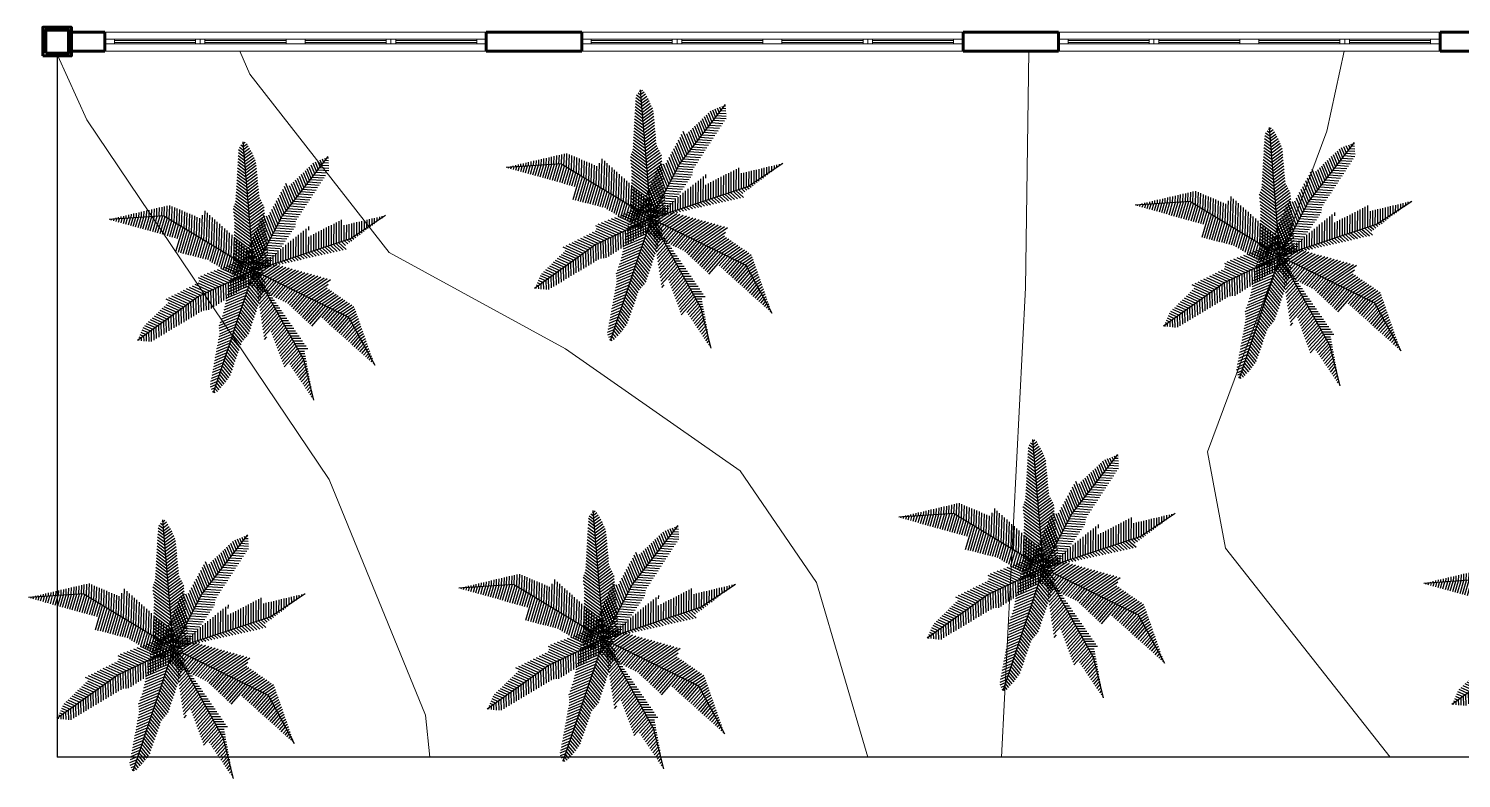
# Model space of a CAD drawing. Header units: millimetres. Extents: x 72 to 2826, y -203 to 794.
# Drawn here: x 1744.68 to 1759.7, y 355.36 to 363.22 of the extents above; entities that cross this region are included whole.
import ezdxf

# ---------------------------------------------------------------- set-up
doc = ezdxf.new("R2010")
doc.units = ezdxf.units.MM
for name, color, linetype, lineweight in [('01_Fina', 250, 'Continuous', 15), ('envolvente', 164, 'Continuous', 60), ('Estructura', 1, 'Continuous', 60), ('ventanas', 132, 'Continuous', 9)]:
    doc.layers.add(name, color=color, linetype=linetype, lineweight=lineweight)
doc.layers.add('BOSQUENUEVO', color=64, linetype='Continuous')

# ---------------------------------------------------------------- blocks, each defined once
blk = doc.blocks.new('*X73')
at = {"color": 0}
for p, q in [((6.804, 6.629), (7.242, 6.812)), ((6.816, 6.688), (7.263, 6.874)), ((6.827, 6.747), (7.284, 6.937)), ((6.839, 6.806), (7.285, 6.992)), ((6.851, 6.865), (7.185, 7.004)), ((6.863, 6.924), (7.084, 7.017)), ((6.875, 6.983), (6.984, 7.029)), ((6.756, 6.392), (7.158, 6.56)), ((6.768, 6.451), (7.179, 6.623)), ((6.78, 6.511), (7.2, 6.686)), ((6.792, 6.57), (7.221, 6.749)), ((6.68, 6.09), (7.053, 6.245)), ((6.702, 6.153), (7.074, 6.308)), ((6.718, 6.214), (7.095, 6.371)), ((6.731, 6.273), (7.116, 6.434)), ((6.743, 6.333), (7.137, 6.497)), ((6.614, 5.9), (6.991, 6.057)), ((6.619, 5.848), (6.97, 5.994)), ((6.635, 5.963), (7.012, 6.12)), ((6.657, 6.026), (7.032, 6.182)), ((6.594, 5.566), (6.865, 5.679)), ((6.605, 5.625), (6.886, 5.742)), ((6.616, 5.684), (6.907, 5.805)), ((6.625, 5.796), (6.949, 5.931)), ((6.627, 5.742), (6.928, 5.868)), ((6.551, 5.332), (6.781, 5.428)), ((6.562, 5.39), (6.802, 5.49)), ((6.573, 5.449), (6.823, 5.553)), ((6.584, 5.508), (6.844, 5.616)), ((6.497, 5.038), (6.676, 5.113)), ((6.508, 5.097), (6.697, 5.176)), ((6.519, 5.156), (6.718, 5.239)), ((6.529, 5.214), (6.739, 5.302)), ((6.54, 5.273), (6.76, 5.365)), ((6.454, 4.803), (6.592, 4.861)), ((6.464, 4.862), (6.613, 4.924)), ((6.475, 4.921), (6.634, 4.987)), ((6.486, 4.98), (6.655, 5.05)), ((6.443, 4.745), (6.571, 4.798)), ((6.446, 4.692), (6.551, 4.736)), ((6.466, 4.646), (6.53, 4.673)), ((6.485, 4.6), (6.509, 4.61))]:
    blk.add_line(p, q, dxfattribs=at)
blk = doc.blocks.new('*X74')
at = {"color": 0}
for p, q in [((7.48, 6.566), (7.252, 6.841)), ((7.499, 6.622), (7.27, 6.896)), ((7.518, 6.678), (7.289, 6.952)), ((7.536, 6.733), (7.376, 6.926)), ((7.369, 6.231), (7.14, 6.506)), ((7.388, 6.287), (7.159, 6.562)), ((7.406, 6.343), (7.177, 6.617)), ((7.425, 6.399), (7.196, 6.673)), ((7.443, 6.454), (7.215, 6.729)), ((7.462, 6.51), (7.233, 6.785)), ((7.276, 5.952), (7.047, 6.227)), ((7.295, 6.008), (7.066, 6.283)), ((7.313, 6.064), (7.084, 6.338)), ((7.332, 6.119), (7.103, 6.394)), ((7.35, 6.175), (7.122, 6.45)), ((7.17, 5.689), (6.954, 5.948)), ((7.202, 5.729), (6.973, 6.003)), ((7.22, 5.785), (6.991, 6.059)), ((7.239, 5.84), (7.01, 6.115)), ((7.257, 5.896), (7.029, 6.171)), ((7.029, 5.467), (6.861, 5.669)), ((7.048, 5.522), (6.88, 5.724)), ((7.071, 5.573), (6.899, 5.78)), ((7.104, 5.612), (6.917, 5.836)), ((7.137, 5.65), (6.936, 5.892)), ((6.934, 5.191), (6.768, 5.39)), ((6.953, 5.246), (6.787, 5.445)), ((6.972, 5.301), (6.806, 5.501)), ((6.991, 5.357), (6.824, 5.557)), ((7.01, 5.412), (6.843, 5.613)), ((6.838, 4.915), (6.675, 5.111)), ((6.857, 4.97), (6.694, 5.166)), ((6.877, 5.025), (6.713, 5.222)), ((6.896, 5.08), (6.731, 5.278)), ((6.915, 5.136), (6.75, 5.334)), ((6.684, 4.71), (6.582, 4.831)), ((6.718, 4.747), (6.601, 4.887)), ((6.748, 4.788), (6.62, 4.943)), ((6.779, 4.83), (6.638, 4.999)), ((6.81, 4.871), (6.657, 5.055)), ((6.535, 4.576), (6.508, 4.608)), ((6.58, 4.601), (6.527, 4.664)), ((6.614, 4.637), (6.545, 4.72)), ((6.649, 4.674), (6.564, 4.776))]:
    blk.add_line(p, q, dxfattribs=at)
blk = doc.blocks.new('*X77')
at = {"color": 0}
for p, q in [((6.775, 7.087), (7.149, 6.917)), ((6.84, 7.112), (7.208, 6.945)), ((6.906, 7.137), (7.267, 6.974)), ((6.972, 7.162), (7.271, 7.027)), ((7.037, 7.187), (7.198, 7.115)), ((7.103, 7.212), (7.124, 7.203)), ((6.204, 6.851), (6.616, 6.665)), ((6.215, 6.791), (6.556, 6.637)), ((6.25, 6.885), (6.675, 6.693)), ((6.316, 6.91), (6.734, 6.721)), ((6.381, 6.936), (6.793, 6.749)), ((6.447, 6.961), (6.852, 6.777)), ((6.512, 6.986), (6.912, 6.805)), ((6.578, 7.011), (6.971, 6.833)), ((6.644, 7.036), (7.03, 6.861)), ((6.709, 7.061), (7.089, 6.889)), ((5.734, 6.515), (6.062, 6.367)), ((5.792, 6.544), (6.109, 6.4)), ((5.85, 6.572), (6.156, 6.434)), ((5.908, 6.601), (6.203, 6.467)), ((5.966, 6.63), (6.26, 6.496)), ((6.023, 6.658), (6.319, 6.524)), ((6.081, 6.687), (6.379, 6.552)), ((6.139, 6.716), (6.438, 6.581)), ((6.197, 6.744), (6.497, 6.609)), ((5.486, 6.243), (5.733, 6.131)), ((5.524, 6.281), (5.78, 6.165)), ((5.56, 6.429), (5.921, 6.266)), ((5.563, 6.318), (5.827, 6.199)), ((5.601, 6.356), (5.874, 6.232)), ((5.618, 6.458), (5.968, 6.299)), ((5.676, 6.486), (6.015, 6.333)), ((5.178, 5.944), (5.356, 5.863)), ((5.216, 5.981), (5.403, 5.896)), ((5.255, 6.019), (5.45, 5.93)), ((5.293, 6.056), (5.497, 5.963)), ((5.332, 6.093), (5.544, 5.997)), ((5.37, 6.131), (5.591, 6.031)), ((5.409, 6.168), (5.638, 6.064)), ((5.447, 6.206), (5.686, 6.098)), ((5.032, 5.68), (5.074, 5.661)), ((5.052, 5.726), (5.121, 5.695)), ((5.072, 5.772), (5.168, 5.728)), ((5.092, 5.818), (5.215, 5.762)), ((5.112, 5.864), (5.262, 5.795)), ((5.139, 5.906), (5.309, 5.829)), ((5.013, 5.634), (5.027, 5.627))]:
    blk.add_line(p, q, dxfattribs=at)
blk = doc.blocks.new('*X78')
at = {"color": 0}
for p, q in [((6.906, 6.519), (6.897, 6.798)), ((6.955, 6.55), (6.947, 6.822)), ((7.004, 6.582), (6.996, 6.845)), ((7.053, 6.613), (7.045, 6.868)), ((7.102, 6.644), (7.095, 6.892)), ((7.151, 6.675), (7.144, 6.915)), ((7.2, 6.707), (7.193, 6.939)), ((7.249, 6.738), (7.243, 6.962)), ((7.298, 6.769), (7.292, 6.985)), ((7.348, 6.8), (7.343, 6.941)), ((7.397, 6.832), (7.395, 6.88)), ((6.315, 6.202), (6.306, 6.518)), ((6.365, 6.206), (6.355, 6.541)), ((6.415, 6.21), (6.404, 6.565)), ((6.464, 6.238), (6.454, 6.588)), ((6.513, 6.269), (6.503, 6.611)), ((6.562, 6.3), (6.552, 6.635)), ((6.611, 6.332), (6.601, 6.658)), ((6.66, 6.363), (6.651, 6.681)), ((6.71, 6.394), (6.7, 6.705)), ((6.759, 6.425), (6.749, 6.728)), ((6.808, 6.457), (6.799, 6.752)), ((6.857, 6.488), (6.848, 6.775)), ((5.873, 5.942), (5.864, 6.226)), ((5.922, 5.972), (5.913, 6.261)), ((5.971, 6.002), (5.962, 6.296)), ((6.02, 6.031), (6.011, 6.331)), ((6.069, 6.061), (6.06, 6.366)), ((6.118, 6.09), (6.109, 6.401)), ((6.168, 6.12), (6.158, 6.436)), ((6.217, 6.15), (6.207, 6.471)), ((6.266, 6.179), (6.256, 6.494)), ((5.48, 5.706), (5.473, 5.946)), ((5.529, 5.735), (5.522, 5.981)), ((5.578, 5.765), (5.57, 6.016)), ((5.627, 5.795), (5.619, 6.051)), ((5.676, 5.824), (5.668, 6.086)), ((5.725, 5.854), (5.717, 6.121)), ((5.775, 5.883), (5.766, 6.156)), ((5.824, 5.913), (5.815, 6.191)), ((5.083, 5.601), (5.081, 5.666)), ((5.133, 5.596), (5.13, 5.701)), ((5.183, 5.591), (5.179, 5.736)), ((5.233, 5.586), (5.228, 5.771)), ((5.283, 5.587), (5.277, 5.806)), ((5.332, 5.617), (5.326, 5.841)), ((5.382, 5.647), (5.375, 5.876)), ((5.431, 5.676), (5.424, 5.911)), ((5.033, 5.606), (5.032, 5.631))]:
    blk.add_line(p, q, dxfattribs=at)
blk = doc.blocks.new('*X80')
at = {"color": 0}
for p, q in [((7.304, 7.045), (7.495, 7.177)), ((7.306, 7.108), (7.432, 7.195)), ((7.307, 6.987), (7.558, 7.16)), ((7.309, 7.17), (7.369, 7.212)), ((7.359, 6.962), (7.62, 7.142)), ((7.41, 6.936), (7.683, 7.125)), ((7.461, 6.911), (7.746, 7.107)), ((7.513, 6.886), (7.808, 7.09)), ((7.564, 6.861), (7.871, 7.073)), ((7.615, 6.835), (7.934, 7.055)), ((7.667, 6.81), (7.997, 7.038)), ((7.718, 6.785), (8.059, 7.02)), ((7.769, 6.759), (8.122, 7.003)), ((7.821, 6.734), (8.185, 6.985)), ((7.872, 6.709), (8.247, 6.968)), ((7.924, 6.683), (8.31, 6.95)), ((7.975, 6.658), (8.373, 6.933)), ((8.026, 6.633), (8.436, 6.915)), ((8.078, 6.608), (8.498, 6.898)), ((8.129, 6.582), (8.561, 6.88)), ((8.18, 6.557), (8.624, 6.863)), ((8.232, 6.532), (8.686, 6.845)), ((8.283, 6.506), (8.749, 6.828)), ((8.334, 6.481), (8.812, 6.81)), ((8.386, 6.456), (8.769, 6.72)), ((8.437, 6.43), (8.747, 6.644)), ((8.489, 6.405), (8.791, 6.614)), ((8.54, 6.38), (8.835, 6.584)), ((8.591, 6.354), (8.879, 6.553)), ((8.643, 6.329), (8.924, 6.523)), ((8.694, 6.304), (8.968, 6.493)), ((8.745, 6.279), (9.012, 6.462)), ((8.797, 6.253), (9.056, 6.432)), ((8.848, 6.228), (9.1, 6.402)), ((8.899, 6.203), (9.144, 6.371)), ((8.951, 6.177), (9.188, 6.341)), ((9.002, 6.152), (9.232, 6.311)), ((9.054, 6.127), (9.276, 6.28)), ((9.105, 6.101), (9.296, 6.233)), ((9.156, 6.076), (9.313, 6.184)), ((9.188, 6.037), (9.33, 6.136)), ((9.212, 5.993), (9.348, 6.087)), ((9.236, 5.949), (9.365, 6.038)), ((9.26, 5.905), (9.382, 5.989)), ((9.284, 5.86), (9.399, 5.94)), ((9.308, 5.816), (9.416, 5.891)), ((9.332, 5.772), (9.434, 5.842)), ((9.356, 5.728), (9.451, 5.793)), ((9.38, 5.684), (9.468, 5.744)), ((9.404, 5.64), (9.485, 5.696)), ((9.428, 5.596), (9.502, 5.647)), ((9.452, 5.551), (9.519, 5.598)), ((9.476, 5.507), (9.537, 5.549)), ((9.5, 5.463), (9.554, 5.5)), ((9.524, 5.419), (9.571, 5.451)), ((9.549, 5.375), (9.588, 5.402)), ((9.573, 5.331), (9.605, 5.353)), ((9.597, 5.287), (9.623, 5.304)), ((9.621, 5.242), (9.64, 5.256)), ((9.645, 5.198), (9.657, 5.207)), ((9.669, 5.154), (9.674, 5.158))]:
    blk.add_line(p, q, dxfattribs=at)
blk = doc.blocks.new('*X79')
at = {"color": 0}
for p, q in [((7.234, 6.712), (7.423, 6.93)), ((7.259, 6.818), (7.377, 6.953)), ((7.273, 6.681), (7.47, 6.907)), ((7.285, 6.924), (7.33, 6.976)), ((7.32, 6.659), (7.516, 6.884)), ((7.366, 6.636), (7.562, 6.861)), ((7.412, 6.613), (7.609, 6.839)), ((7.459, 6.59), (7.655, 6.816)), ((7.505, 6.567), (7.702, 6.793)), ((7.551, 6.544), (7.748, 6.77)), ((7.598, 6.521), (7.794, 6.747)), ((7.644, 6.498), (7.841, 6.724)), ((7.69, 6.475), (7.887, 6.701)), ((7.737, 6.452), (7.934, 6.679)), ((7.783, 6.43), (7.98, 6.656)), ((7.829, 6.407), (8.026, 6.633)), ((7.876, 6.384), (8.073, 6.61)), ((7.922, 6.361), (8.119, 6.587)), ((7.969, 6.338), (8.165, 6.564)), ((8.005, 6.304), (8.212, 6.541)), ((8.041, 6.269), (8.258, 6.519)), ((8.078, 6.235), (8.305, 6.496)), ((8.114, 6.201), (8.351, 6.473)), ((8.151, 6.167), (8.397, 6.45)), ((8.187, 6.132), (8.444, 6.427)), ((8.224, 6.098), (8.49, 6.404)), ((8.26, 6.064), (8.537, 6.381)), ((8.297, 6.03), (8.583, 6.359)), ((8.333, 5.995), (8.629, 6.336)), ((8.37, 5.961), (8.676, 6.313)), ((8.406, 5.927), (8.722, 6.29)), ((8.443, 5.893), (8.769, 6.267)), ((8.648, 6.052), (8.815, 6.244)), ((8.686, 6.02), (8.861, 6.221)), ((8.723, 5.986), (8.908, 6.199)), ((8.76, 5.953), (8.954, 6.176)), ((8.797, 5.919), (9.001, 6.153)), ((8.835, 5.886), (9.047, 6.13)), ((8.872, 5.853), (9.093, 6.107)), ((8.909, 5.819), (9.14, 6.084)), ((8.946, 5.786), (9.179, 6.053)), ((8.983, 5.752), (9.204, 6.006)), ((9.021, 5.719), (9.23, 5.959)), ((9.058, 5.686), (9.255, 5.913)), ((9.095, 5.652), (9.281, 5.866)), ((9.132, 5.619), (9.306, 5.819)), ((9.169, 5.585), (9.332, 5.772)), ((9.207, 5.552), (9.358, 5.725)), ((9.244, 5.518), (9.383, 5.678)), ((9.281, 5.485), (9.409, 5.632)), ((9.318, 5.452), (9.434, 5.585)), ((9.355, 5.418), (9.46, 5.538)), ((9.393, 5.385), (9.485, 5.491)), ((9.43, 5.351), (9.511, 5.444)), ((9.467, 5.318), (9.536, 5.397)), ((9.504, 5.285), (9.562, 5.351)), ((9.542, 5.251), (9.587, 5.304)), ((9.579, 5.218), (9.613, 5.257)), ((9.616, 5.184), (9.638, 5.21)), ((9.653, 5.151), (9.664, 5.163))]:
    blk.add_line(p, q, dxfattribs=at)
blk = doc.blocks.new('*X76')
at = {"color": 0}
for p, q in [((7.324, 6.95), (7.329, 6.95)), ((7.352, 6.9), (7.364, 6.9)), ((7.379, 6.85), (7.398, 6.85)), ((7.407, 6.8), (7.433, 6.8)), ((7.435, 6.75), (7.467, 6.75)), ((7.463, 6.7), (7.502, 6.7)), ((7.491, 6.65), (7.536, 6.65)), ((7.519, 6.6), (7.571, 6.6)), ((7.546, 6.55), (7.605, 6.55)), ((7.574, 6.5), (7.64, 6.5)), ((7.602, 6.45), (7.675, 6.45)), ((7.63, 6.4), (7.709, 6.4)), ((7.658, 6.35), (7.744, 6.35)), ((7.686, 6.3), (7.778, 6.3)), ((7.714, 6.25), (7.813, 6.25)), ((7.741, 6.2), (7.847, 6.2)), ((7.769, 6.15), (7.882, 6.15)), ((7.797, 6.1), (7.917, 6.1)), ((7.825, 6.05), (7.951, 6.05)), ((7.853, 6), (7.986, 6)), ((7.881, 5.95), (8.02, 5.95)), ((7.909, 5.9), (8.055, 5.9)), ((7.936, 5.85), (8.089, 5.85)), ((7.964, 5.8), (8.124, 5.8)), ((7.992, 5.75), (8.158, 5.75)), ((8.02, 5.7), (8.193, 5.7)), ((8.048, 5.65), (8.228, 5.65)), ((8.076, 5.6), (8.262, 5.6)), ((8.103, 5.55), (8.297, 5.55)), ((8.131, 5.5), (8.331, 5.5)), ((8.159, 5.45), (8.366, 5.45)), ((8.187, 5.4), (8.301, 5.4)), ((8.215, 5.35), (8.31, 5.35)), ((8.243, 5.3), (8.319, 5.3)), ((8.271, 5.25), (8.329, 5.25)), ((8.288, 5.2), (8.338, 5.2)), ((8.3, 5.15), (8.347, 5.15)), ((8.313, 5.1), (8.356, 5.1)), ((8.325, 5.05), (8.366, 5.05)), ((8.338, 5), (8.375, 5)), ((8.35, 4.95), (8.384, 4.95)), ((8.363, 4.9), (8.393, 4.9)), ((8.375, 4.85), (8.402, 4.85)), ((8.388, 4.8), (8.412, 4.8)), ((8.4, 4.75), (8.421, 4.75)), ((8.413, 4.7), (8.43, 4.7)), ((8.425, 4.65), (8.439, 4.65)), ((8.438, 4.6), (8.449, 4.6)), ((8.45, 4.55), (8.458, 4.55)), ((8.463, 4.5), (8.467, 4.5)), ((8.475, 4.45), (8.476, 4.45))]:
    blk.add_line(p, q, dxfattribs=at)
blk = doc.blocks.new('*X75')
at = {"color": 0}
for p, q in [((7.306, 6.959), (7.314, 6.968)), ((7.316, 6.896), (7.34, 6.922)), ((7.326, 6.832), (7.365, 6.876)), ((7.335, 6.769), (7.391, 6.83)), ((7.345, 6.705), (7.416, 6.783)), ((7.355, 6.642), (7.442, 6.737)), ((7.364, 6.578), (7.468, 6.691)), ((7.374, 6.515), (7.493, 6.645)), ((7.384, 6.451), (7.519, 6.599)), ((7.393, 6.388), (7.545, 6.553)), ((7.403, 6.324), (7.57, 6.507)), ((7.413, 6.261), (7.596, 6.461)), ((7.423, 6.197), (7.622, 6.415)), ((7.432, 6.134), (7.647, 6.369)), ((7.442, 6.07), (7.673, 6.323)), ((7.452, 6.006), (7.699, 6.277)), ((7.461, 5.943), (7.724, 6.231)), ((7.471, 5.879), (7.75, 6.185)), ((7.481, 5.816), (7.776, 6.139)), ((7.49, 5.752), (7.801, 6.093)), ((7.5, 5.689), (7.827, 6.047)), ((7.645, 5.773), (7.853, 6.001)), ((7.664, 5.72), (7.878, 5.955)), ((7.51, 5.625), (7.557, 5.677)), ((7.684, 5.668), (7.904, 5.908)), ((7.703, 5.615), (7.929, 5.862)), ((7.723, 5.562), (7.955, 5.816)), ((7.742, 5.509), (7.981, 5.77)), ((7.761, 5.456), (8.006, 5.724)), ((7.781, 5.403), (8.032, 5.678)), ((7.8, 5.35), (8.058, 5.632)), ((7.82, 5.297), (8.083, 5.586)), ((7.839, 5.245), (8.109, 5.54)), ((7.859, 5.192), (8.135, 5.494)), ((7.878, 5.139), (8.16, 5.448)), ((7.897, 5.086), (8.186, 5.402)), ((8.008, 5.132), (8.212, 5.356)), ((8.036, 5.09), (8.237, 5.31)), ((8.065, 5.047), (8.263, 5.264)), ((8.094, 5.004), (8.284, 5.213)), ((8.122, 4.962), (8.299, 5.155)), ((8.151, 4.919), (8.313, 5.097)), ((8.18, 4.876), (8.328, 5.038)), ((8.209, 4.834), (8.343, 4.98)), ((8.237, 4.791), (8.357, 4.922)), ((8.266, 4.748), (8.372, 4.864)), ((8.295, 4.705), (8.386, 4.806)), ((8.323, 4.663), (8.401, 4.747)), ((8.352, 4.62), (8.415, 4.689)), ((8.381, 4.577), (8.43, 4.631)), ((8.41, 4.535), (8.444, 4.573)), ((8.438, 4.492), (8.459, 4.515)), ((8.467, 4.449), (8.473, 4.456))]:
    blk.add_line(p, q, dxfattribs=at)
blk = doc.blocks.new('ARB16')
for points in [[(0.025, -0.003), (-0.153, 2.167)], [(0.025, -0.003), (0.504, 0.913), (1.281, 1.916)], [(0.025, -0.003), (-1.497, 0.92), (-2.419, 0.857)], [(0.025, -0.003), (1.656, 0.535), (2.249, 0.926)], [(0.025, -0.003), (-0.908, -0.446), (-1.941, -1.184)], [(0.025, -0.003), (-0.663, -2.069)], [(0.025, -0.003), (1.623, -0.79), (2.065, -1.602)], [(0.025, -0.003), (0.861, -1.504), (1.033, -2.192)]]:
    blk.add_lwpolyline(points)
at = {"xscale": -0.8550237249794747, "yscale": 0.8550237249794747, "zscale": 0.8550237249794747}
for name, p, rotation in [('*X73', (-4.622, 7.283), 166.2803685724027), ('*X74', (-4.622, 7.283), 166.2803685724027), ('*X77', (6.238, 6.005), 87.7934113527195), ('*X78', (6.238, 6.005), 87.7934113527195), ('*X80', (-1.655, -8.481), 302.5390603787091), ('*X79', (-1.655, -8.481), 302.5390603787091), ('*X75', (-0.524, 8.622), 137.3938790022308), ('*X76', (-0.524, 8.622), 137.3938790022308)]:
    blk.add_blockref(name, p, dxfattribs=dict(at, rotation=rotation))
at = {"xscale": 0.8550237249794747, "yscale": 0.8550237249794747, "zscale": 0.8550237249794747}
for name in ['*X77', '*X73', '*X80', '*X78', '*X74', '*X79', '*X75', '*X76']:
    blk.add_blockref(name, (-6.217, -5.98), dxfattribs=at)

msp = doc.modelspace()

# ---------------------------------------------------------------- linework, layer by layer
for p in [(1744.974, 362.93), (1767.474, 355.58)]:
    msp.add_line(p, (1744.974, 355.58))
at = {"layer": '01_Fina', "color": 252, "linetype": 'Continuous', "lineweight": 9, "true_color": 0x939598}
for points in [[(1744.98, 362.93), (1745.286, 362.26), (1747.826, 358.49), (1748.836, 356.02), (1748.881, 355.58)], [(1753.476, 355.58), (1752.936, 357.41), (1752.136, 358.58), (1750.306, 359.86), (1748.456, 360.87), (1746.996, 362.74), (1746.891, 362.98)], [(1754.876, 355.58), (1755.126, 360.5), (1755.162, 362.98)], [(1758.468, 362.98), (1758.286, 362.14), (1757.036, 358.78), (1757.226, 357.77), (1758.952, 355.58)]]:
    msp.add_lwpolyline(points, dxfattribs=at)
at = {"layer": 'envolvente'}
for p, q in [((1745.124, 363.18), (1745.474, 363.18)), ((1745.474, 363.18), (1745.474, 362.98)), ((1749.474, 363.18), (1749.474, 362.98)), ((1749.474, 363.18), (1750.474, 363.18)), ((1750.474, 363.18), (1750.474, 362.98)), ((1754.474, 363.18), (1754.474, 362.98)), ((1754.474, 363.18), (1755.474, 363.18)), ((1755.474, 363.18), (1755.474, 362.98)), ((1759.474, 363.18), (1759.824, 363.18)), ((1759.474, 363.18), (1759.474, 362.98)), ((1745.124, 362.98), (1745.474, 362.98)), ((1749.474, 362.98), (1750.474, 362.98)), ((1754.474, 362.98), (1755.474, 362.98)), ((1759.474, 362.98), (1759.824, 362.98))]:
    msp.add_line(p, q, dxfattribs=at)
at = {"layer": 'envolvente', "lineweight": 9}
for p, q in [((1745.474, 363.18), (1749.474, 363.18)), ((1750.474, 363.18), (1754.474, 363.18)), ((1755.474, 363.18), (1759.474, 363.18)), ((1749.474, 362.98), (1745.474, 362.98)), ((1754.474, 362.98), (1750.474, 362.98)), ((1759.474, 362.98), (1755.474, 362.98))]:
    msp.add_line(p, q, dxfattribs=at)
at = {"layer": 'Estructura'}
for points in [[(1744.824, 362.93), (1745.124, 362.93), (1745.124, 363.23), (1744.824, 363.23)], [(1744.854, 362.96), (1745.094, 362.96), (1745.094, 363.2), (1744.854, 363.2)]]:
    msp.add_lwpolyline(points, close=True, dxfattribs=at)
at = {"layer": 'ventanas'}
for p, q in [((1745.474, 363.105), (1747.474, 363.105)), ((1745.574, 363.055), (1745.574, 363.105)), ((1746.424, 363.09), (1745.574, 363.09)), ((1746.424, 363.105), (1746.424, 363.055)), ((1746.474, 363.105), (1746.474, 363.055)), ((1746.524, 363.105), (1746.524, 363.055)), ((1747.374, 363.09), (1746.524, 363.09)), ((1747.374, 363.105), (1747.374, 363.055)), ((1747.474, 363.105), (1749.474, 363.105)), ((1747.574, 363.055), (1747.574, 363.105)), ((1748.424, 363.09), (1747.574, 363.09)), ((1748.424, 363.105), (1748.424, 363.055)), ((1748.474, 363.105), (1748.474, 363.055)), ((1748.524, 363.105), (1748.524, 363.055)), ((1749.374, 363.09), (1748.524, 363.09)), ((1749.374, 363.105), (1749.374, 363.055)), ((1750.474, 363.105), (1752.474, 363.105)), ((1750.574, 363.055), (1750.574, 363.105)), ((1751.424, 363.09), (1750.574, 363.09)), ((1751.424, 363.105), (1751.424, 363.055)), ((1751.474, 363.105), (1751.474, 363.055)), ((1751.524, 363.105), (1751.524, 363.055)), ((1752.374, 363.09), (1751.524, 363.09)), ((1752.374, 363.105), (1752.374, 363.055)), ((1752.474, 363.105), (1754.474, 363.105)), ((1752.574, 363.055), (1752.574, 363.105)), ((1753.424, 363.09), (1752.574, 363.09)), ((1753.424, 363.105), (1753.424, 363.055)), ((1753.474, 363.105), (1753.474, 363.055)), ((1753.524, 363.105), (1753.524, 363.055)), ((1754.374, 363.09), (1753.524, 363.09)), ((1754.374, 363.105), (1754.374, 363.055)), ((1755.474, 363.105), (1757.474, 363.105)), ((1755.574, 363.055), (1755.574, 363.105)), ((1756.424, 363.09), (1755.574, 363.09)), ((1756.424, 363.105), (1756.424, 363.055)), ((1756.474, 363.105), (1756.474, 363.055)), ((1756.524, 363.105), (1756.524, 363.055)), ((1757.374, 363.09), (1756.524, 363.09)), ((1757.374, 363.105), (1757.374, 363.055)), ((1757.474, 363.105), (1759.474, 363.105)), ((1757.574, 363.055), (1757.574, 363.105)), ((1758.424, 363.09), (1757.574, 363.09)), ((1758.424, 363.105), (1758.424, 363.055)), ((1758.474, 363.105), (1758.474, 363.055)), ((1758.524, 363.105), (1758.524, 363.055)), ((1759.374, 363.09), (1758.524, 363.09)), ((1759.374, 363.105), (1759.374, 363.055)), ((1747.474, 363.055), (1745.474, 363.055)), ((1746.424, 363.07), (1745.574, 363.07)), ((1747.374, 363.07), (1746.524, 363.07)), ((1749.474, 363.055), (1747.474, 363.055)), ((1748.424, 363.07), (1747.574, 363.07)), ((1749.374, 363.07), (1748.524, 363.07)), ((1752.474, 363.055), (1750.474, 363.055)), ((1751.424, 363.07), (1750.574, 363.07)), ((1752.374, 363.07), (1751.524, 363.07)), ((1754.474, 363.055), (1752.474, 363.055)), ((1753.424, 363.07), (1752.574, 363.07)), ((1754.374, 363.07), (1753.524, 363.07)), ((1757.474, 363.055), (1755.474, 363.055)), ((1756.424, 363.07), (1755.574, 363.07)), ((1757.374, 363.07), (1756.524, 363.07)), ((1759.474, 363.055), (1757.474, 363.055)), ((1758.424, 363.07), (1757.574, 363.07)), ((1759.374, 363.07), (1758.524, 363.07))]:
    msp.add_line(p, q, dxfattribs=at)

# ---------------------------------------------------------------- block references
at = {"layer": 'BOSQUENUEVO', "xscale": 0.6211720672489845, "yscale": 0.6211720672489845, "zscale": 0.6211720672489845}
for p in [(1751.186, 361.229), (1757.78, 360.833), (1747.021, 360.684), (1755.301, 357.563), (1750.69, 356.82), (1760.805, 356.87), (1746.178, 356.721)]:
    msp.add_blockref('ARB16', p, dxfattribs=at)

doc.saveas('drawing.dxf')
